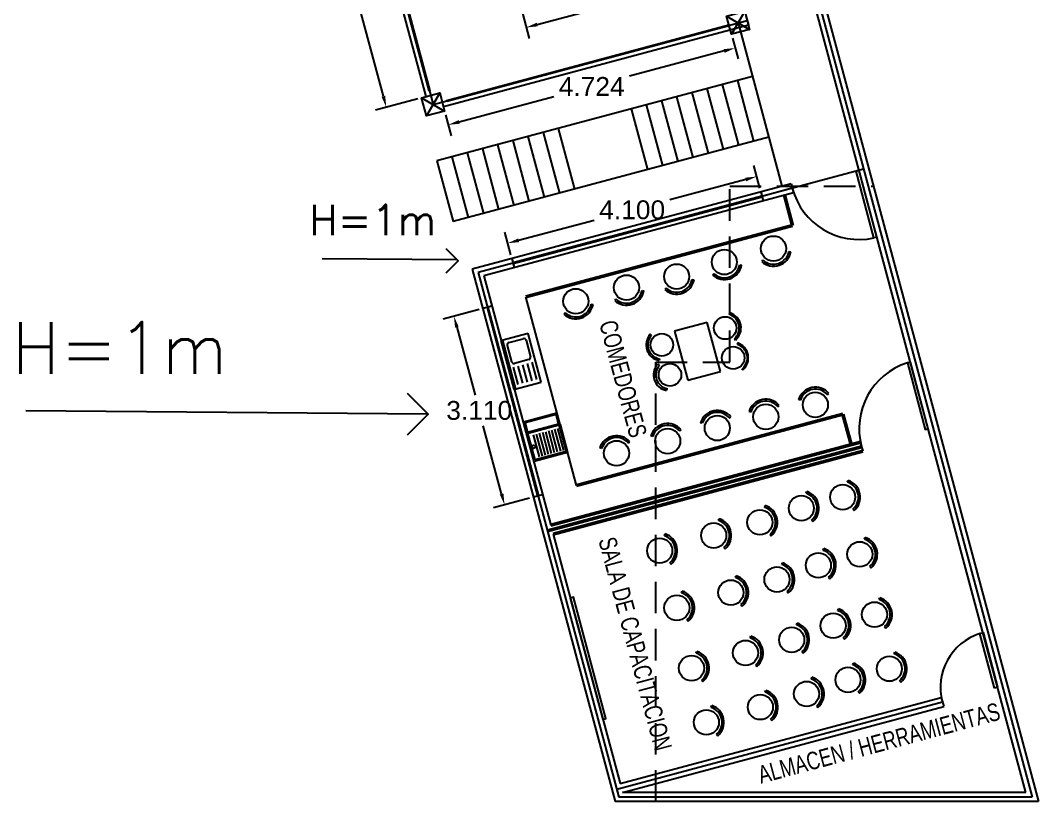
# Model space of a CAD drawing. Header units: millimetres. Extents: x 2348.9 to 2410.1, y 1655.7 to 1718.5.
# Drawn here: x 2382.58 to 2398.78, y 1655.75 to 1668.19 of the extents above; entities that cross this region are included whole.
import ezdxf

# ---------------------------------------------------------------- set-up
doc = ezdxf.new("R2010")
doc.units = ezdxf.units.MM
doc.linetypes.add('DASHED2', pattern=[0.375, 0.25, -0.125])
doc.layers.add('muros', color=5, linetype='Continuous', lineweight=50)
doc.styles.add('ARRAY BASE$0$STYLE1', font='swissc.ttf', dxfattribs={"width": 0.9})
doc.styles.get("Standard").update_dxf_attribs({"font": 'arial.ttf'})
doc.styles.add('TEXTOS', font='romans.shx')
doc.dimstyles.get("Standard").update_dxf_attribs({"dimtxt": 0.18, "dimasz": 0.18, "dimexe": 0.18, "dimexo": 0.0625, "dimgap": 0.09, "dimtad": 0, "dimtih": 1, "dimtoh": 1, "dimdec": 4, "dimzin": 0, "dimdsep": 46, "dimtxsty": 'Standard', "dimcen": 0.09, "dimadec": 0, "dimazin": 0, "dimtfac": 1, "dimtdec": 4, "dimtofl": 0, "dimtmove": 0, "dimatfit": 3, "dimfxl": 1, "dimtolj": 1, "dimtzin": 0, "dimarcsym": 0})

# ---------------------------------------------------------------- blocks, each defined once
blk = doc.blocks.new('*D42')
at = {"color": 0, "lineweight": -2, "transparency": 16777216}
for p, q in [((2387.591, 1671.815), (2386.917, 1671.634)), ((2387.138, 1671.507), (2387.68, 1669.485)), ((2388.352, 1666.977), (2387.81, 1668.999)), ((2388.898, 1666.937), (2388.224, 1666.757))]:
    blk.add_line(p, q, dxfattribs=at)
at = {"color": 0, "transparency": 16777216}
for points in [[(2387.167, 1671.515), (2387.109, 1671.499), (2387.091, 1671.681)], [(2388.381, 1666.985), (2388.323, 1666.969), (2388.398, 1666.803)]]:
    blk.add_solid(points, dxfattribs=at)
at = {"layer": 'Defpoints', "color": 0, "transparency": 16777216}
for p in [(2387.651, 1671.831), (2387.091, 1671.681), (2388.959, 1666.953)]:
    blk.add_point(p, dxfattribs=at)
at = {"color": 0, "transparency": 16777216, "insert": (2387.745, 1669.242), "char_height": 0.3, "attachment_point": 5}
blk.add_mtext('\\A1;5.050', dxfattribs=at)
blk = doc.blocks.new('*D43')
at = {"color": 0, "lineweight": -2, "transparency": 16777216}
for p, q in [((2393.905, 1667.903), (2393.994, 1667.571)), ((2393.773, 1667.699), (2392.267, 1667.295)), ((2389.558, 1666.569), (2391.064, 1666.973)), ((2389.342, 1666.681), (2389.431, 1666.349))]:
    blk.add_line(p, q, dxfattribs=at)
at = {"color": 0, "transparency": 16777216}
for points in [[(2393.766, 1667.728), (2393.781, 1667.67), (2393.947, 1667.745)], [(2389.551, 1666.598), (2389.566, 1666.54), (2389.384, 1666.523)]]:
    blk.add_solid(points, dxfattribs=at)
at = {"layer": 'Defpoints', "color": 0, "transparency": 16777216}
for p in [(2393.889, 1667.964), (2393.947, 1667.745), (2389.326, 1666.741)]:
    blk.add_point(p, dxfattribs=at)
at = {"color": 0, "transparency": 16777216, "insert": (2391.666, 1667.134), "char_height": 0.3, "attachment_point": 5}
blk.add_mtext('\\A1;4.724', dxfattribs=at)
blk = doc.blocks.new('*D48')
at = {"color": 0, "lineweight": -2, "transparency": 16777216}
for p, q in [((2394.339, 1665.516), (2394.243, 1665.873)), ((2394.116, 1665.652), (2392.911, 1665.329)), ((2390.503, 1664.684), (2391.708, 1665.007)), ((2390.378, 1664.455), (2390.283, 1664.812))]:
    blk.add_line(p, q, dxfattribs=at)
at = {"color": 0, "transparency": 16777216}
for points in [[(2394.108, 1665.681), (2394.124, 1665.623), (2394.29, 1665.699)], [(2390.496, 1664.713), (2390.511, 1664.655), (2390.33, 1664.638)]]:
    blk.add_solid(points, dxfattribs=at)
at = {"layer": 'Defpoints', "color": 0, "transparency": 16777216}
for p in [(2394.29, 1665.699), (2394.355, 1665.456), (2390.395, 1664.395)]:
    blk.add_point(p, dxfattribs=at)
at = {"color": 0, "transparency": 16777216, "insert": (2392.31, 1665.168), "char_height": 0.3, "attachment_point": 5}
blk.add_mtext('\\A1;4.100', dxfattribs=at)
blk = doc.blocks.new('*D49')
at = {"color": 0, "lineweight": -2, "transparency": 16777216}
for p, q in [((2389.875, 1663.583), (2389.301, 1663.429)), ((2389.521, 1663.302), (2389.812, 1662.217)), ((2390.233, 1660.646), (2389.942, 1661.73)), ((2390.679, 1660.579), (2390.105, 1660.425))]:
    blk.add_line(p, q, dxfattribs=at)
at = {"color": 0, "transparency": 16777216}
for points in [[(2389.55, 1663.309), (2389.492, 1663.294), (2389.474, 1663.475)], [(2390.262, 1660.653), (2390.204, 1660.638), (2390.279, 1660.472)]]:
    blk.add_solid(points, dxfattribs=at)
at = {"layer": 'Defpoints', "color": 0, "transparency": 16777216}
for p in [(2389.474, 1663.475), (2389.935, 1663.599), (2390.74, 1660.595)]:
    blk.add_point(p, dxfattribs=at)
at = {"color": 0, "transparency": 16777216, "insert": (2389.877, 1661.974), "char_height": 0.3, "attachment_point": 5}
blk.add_mtext('\\A1;3.110', dxfattribs=at)
blk = doc.blocks.new('*D50')
at = {"color": 0, "lineweight": -2, "transparency": 16777216}
for p, q in [((2393.505, 1669.09), (2393.613, 1668.687)), ((2393.393, 1668.815), (2392.693, 1668.627)), ((2390.564, 1668.302), (2390.672, 1667.899)), ((2390.799, 1668.12), (2391.499, 1668.307))]:
    blk.add_line(p, q, dxfattribs=at)
at = {"color": 0, "transparency": 16777216}
for points in [[(2393.385, 1668.844), (2393.401, 1668.786), (2393.567, 1668.861)], [(2390.792, 1668.149), (2390.807, 1668.091), (2390.625, 1668.073)]]:
    blk.add_solid(points, dxfattribs=at)
at = {"layer": 'Defpoints', "color": 0, "transparency": 16777216}
for p in [(2393.489, 1669.151), (2393.567, 1668.861), (2390.548, 1668.363)]:
    blk.add_point(p, dxfattribs=at)
at = {"color": 0, "transparency": 16777216, "insert": (2392.096, 1668.467), "char_height": 0.3, "attachment_point": 5}
blk.add_mtext('\\A1;3.045', dxfattribs=at)

msp = doc.modelspace()

# ---------------------------------------------------------------- linework, layer by layer
at = {"color": 5, "lineweight": 25}
msp.add_line((2384.9502, 1707.3162), (2398.7767, 1655.7466), dxfattribs=at)
at = {"color": 6, "ltscale": 2}
for p, q in [((2384.4705, 1684.2822), (2389.1422, 1666.8472)), ((2395.2759, 1668.4907), (2398.6712, 1655.8191)), ((2389.1422, 1666.8472), (2394.1397, 1668.1863)), ((2393.9948, 1668.1475), (2394.693, 1665.5466)), ((2394.2248, 1667.2939), (2389.202, 1665.9481)), ((2393.9833, 1667.2292), (2394.2421, 1666.2633)), ((2393.2589, 1667.0351), (2393.5177, 1666.0692)), ((2393.5003, 1667.0998), (2393.7592, 1666.1339)), ((2393.7418, 1667.1645), (2394.0006, 1666.1986)), ((2392.7759, 1666.9057), (2393.0347, 1665.9398)), ((2393.0174, 1666.9704), (2393.2762, 1666.0045)), ((2392.2929, 1666.7763), (2392.5517, 1665.8104)), ((2392.5344, 1666.841), (2392.7932, 1665.8751)), ((2390.8923, 1666.401), (2391.1512, 1665.4351)), ((2391.1338, 1666.4657), (2391.3926, 1665.4998)), ((2394.4836, 1666.328), (2389.4608, 1664.9822)), ((2390.4094, 1666.2716), (2390.6682, 1665.3057)), ((2390.6509, 1666.3363), (2390.9097, 1665.3704)), ((2389.6849, 1666.0775), (2389.9437, 1665.1116)), ((2389.9264, 1666.1422), (2390.1852, 1665.1763)), ((2390.1679, 1666.2069), (2390.4267, 1665.241)), ((2389.202, 1665.9481), (2389.4608, 1664.9822)), ((2389.4434, 1666.0128), (2389.7023, 1665.0469)), ((2397.0222, 1661.6833), (2396.9728, 1661.6701))]:
    msp.add_line(p, q, dxfattribs=at)
at = {"color": 4, "ltscale": 2}
for p, q in [((2387.7896, 1671.8682), (2389.0772, 1667.0627)), ((2387.8031, 1671.8718), (2389.0907, 1667.0664)), ((2389.3577, 1666.9122), (2393.8481, 1668.1154)), ((2389.3614, 1666.8987), (2393.8518, 1668.1019)), ((2390.4122, 1664.3292), (2394.3725, 1665.3904)), ((2390.4158, 1664.3157), (2394.3761, 1665.3768)), ((2390.0007, 1663.6164), (2390.8055, 1660.6128)), ((2390.0142, 1663.62), (2390.819, 1660.6164))]:
    msp.add_line(p, q, dxfattribs=at)
at = {"color": 5, "ltscale": 2}
for p, q in [((2397.0211, 1661.683), (2395.2034, 1668.4713)), ((2389.3065, 1666.8136), (2394.1591, 1668.1139)), ((2394.8379, 1665.5855), (2394.8767, 1665.4406)), ((2396.1443, 1665.5466), (2396.1443, 1665.5466)), ((2398.5741, 1655.8915), (2397.0211, 1661.683)), ((2395.9392, 1661.4707), (2395.978, 1661.3258))]:
    msp.add_line(p, q, dxfattribs=at)
at = {"color": 5}
for p, q in [((2394.1203, 1668.2587), (2394.1591, 1668.1139)), ((2394.8379, 1665.5855), (2389.7668, 1664.2267)), ((2394.8792, 1665.4412), (2389.9505, 1664.1206)), ((2389.7668, 1664.2267), (2392.039, 1655.7466)), ((2389.9505, 1664.1206), (2391.0141, 1660.1511)), ((2391.0529, 1660.0062), (2392.1166, 1656.0364)), ((2392.1166, 1656.0364), (2397.2276, 1657.4059)), ((2397.2276, 1657.4059), (2397.2664, 1657.261)), ((2392.1554, 1655.8915), (2397.2664, 1657.261)), ((2398.5741, 1655.8915), (2392.1554, 1655.8915)), ((2398.7379, 1655.8915), (2398.7378, 1655.8915)), ((2398.7767, 1655.7466), (2392.039, 1655.7466))]:
    msp.add_line(p, q, dxfattribs=at)
at = {"color": 6}
for p, q in [((2395.9922, 1665.8171), (2389.8586, 1664.1736)), ((2389.8586, 1664.1736), (2392.0972, 1655.8191)), ((2392.0636, 1655.9446), (2397.2469, 1657.3336)), ((2398.6712, 1655.8191), (2392.0972, 1655.8191))]:
    msp.add_line(p, q, dxfattribs=at)
for p, q in [((2395.8715, 1665.7848), (2395.9198, 1665.7977)), ((2394.8573, 1665.513), (2394.3743, 1665.3836)), ((2387.3756, 1664.3961), (2389.5208, 1664.3782)), ((2391.4233, 1660.7784), (2390.6185, 1663.782)), ((2382.6642, 1661.9751), (2389.0578, 1661.9214)), ((2397.8919, 1658.4378), (2398.1248, 1657.5686)), ((2398.1248, 1657.5686), (2398.0765, 1657.5556))]:
    msp.add_line(p, q)
at = {"color": 7, "ltscale": 2}
for p, q in [((2396.1562, 1664.7223), (2395.8715, 1665.7848)), ((2396.2045, 1664.7352), (2395.9198, 1665.7977)), ((2396.2045, 1664.7352), (2396.1562, 1664.7223)), ((2391.114, 1661.9329), (2390.5827, 1661.7906)), ((2391.0998, 1661.9084), (2390.6072, 1661.7764)), ((2391.1386, 1661.7636), (2391.0998, 1661.9084)), ((2391.1631, 1661.7494), (2391.114, 1661.9329)), ((2390.5827, 1661.7906), (2390.6319, 1661.6071)), ((2390.6072, 1661.7764), (2390.646, 1661.6316)), ((2390.6319, 1661.6071), (2391.1631, 1661.7494)), ((2390.646, 1661.6316), (2391.1386, 1661.7636)), ((2391.1728, 1661.3271), (2391.0794, 1661.6756)), ((2391.2211, 1661.34), (2391.1277, 1661.6886)), ((2391.1438, 1661.7442), (2391.2577, 1661.3192)), ((2391.1631, 1661.7494), (2391.2822, 1661.3051)), ((2391.2822, 1661.3051), (2391.1631, 1661.7494)), ((2390.7509, 1661.1627), (2390.6319, 1661.6071)), ((2390.7651, 1661.1872), (2390.6512, 1661.6122)), ((2390.8347, 1661.2365), (2390.7413, 1661.585)), ((2390.883, 1661.2495), (2390.7896, 1661.598)), ((2390.9313, 1661.2624), (2390.8379, 1661.6109)), ((2390.9796, 1661.2753), (2390.8862, 1661.6239)), ((2391.0279, 1661.2883), (2390.9345, 1661.6368)), ((2391.0762, 1661.3012), (2390.9828, 1661.6498)), ((2391.1245, 1661.3142), (2391.0311, 1661.6627)), ((2391.2822, 1661.3051), (2390.7509, 1661.1627)), ((2391.2577, 1661.3192), (2390.7651, 1661.1872)), ((2397.8436, 1658.4249), (2397.8919, 1658.4378)), ((2398.0765, 1657.5556), (2397.8436, 1658.4249))]:
    msp.add_line(p, q, dxfattribs=at)
at = {"color": 3}
for p, q in [((2394.3549, 1665.456), (2394.3937, 1665.3112)), ((2390.3946, 1664.3949), (2390.4334, 1664.25)), ((2390.0799, 1663.6376), (2389.935, 1663.5988)), ((2390.8847, 1660.634), (2390.7398, 1660.5952))]:
    msp.add_line(p, q, dxfattribs=at)
at = {"color": 7}
for p, q in [((2394.8047, 1664.5086), (2394.8343, 1664.5033)), ((2394.0222, 1664.2938), (2394.0517, 1664.2885)), ((2394.3905, 1664.3678), (2394.3703, 1664.3456)), ((2393.6079, 1664.1529), (2393.5878, 1664.1307)), ((2393.2642, 1664.0626), (2393.2938, 1664.0573)), ((2392.4665, 1663.8869), (2392.496, 1663.8816)), ((2392.85, 1663.9218), (2392.8298, 1663.8996)), ((2391.6588, 1663.6691), (2391.6884, 1663.6638)), ((2392.0523, 1663.746), (2392.0321, 1663.7238)), ((2391.2446, 1663.5283), (2391.2244, 1663.5061)), ((2393.859, 1663.502), (2393.8672, 1663.5276)), ((2393.5058, 1663.377), (2392.9856, 1663.2377)), ((2393.5058, 1663.377), (2392.9856, 1663.2377)), ((2393.7149, 1662.5968), (2393.5058, 1663.377)), ((2393.7149, 1662.5968), (2393.5058, 1663.377)), ((2392.6173, 1663.1693), (2392.5974, 1663.1874)), ((2392.9856, 1663.2377), (2393.1947, 1662.4574)), ((2392.9856, 1663.2377), (2393.1947, 1662.4574)), ((2393.9354, 1663.1168), (2393.9528, 1663.0962)), ((2393.9868, 1663.0252), (2393.995, 1663.0508)), ((2392.7451, 1662.6925), (2392.7251, 1662.7106)), ((2392.7437, 1662.7974), (2392.739, 1662.7709)), ((2393.1947, 1662.4574), (2393.7149, 1662.5968)), ((2393.1947, 1662.4574), (2393.7149, 1662.5968)), ((2394.0518, 1662.64), (2394.0692, 1662.6194)), ((2392.8601, 1662.3207), (2392.8553, 1662.2942)), ((2395.4163, 1662.2262), (2395.4392, 1662.2456)), ((2394.6274, 1662.0352), (2394.6503, 1662.0546)), ((2394.9871, 1662.1411), (2394.9586, 1662.1502)), ((2393.8554, 1661.8564), (2393.8783, 1661.8758)), ((2394.1982, 1661.9501), (2394.1696, 1661.9592)), ((2393.4262, 1661.7713), (2393.3976, 1661.7804)), ((2392.6372, 1661.563), (2392.6086, 1661.5721)), ((2393.0664, 1661.6481), (2393.0893, 1661.6675)), ((2391.8232, 1661.3691), (2391.7946, 1661.3782)), ((2392.2523, 1661.4542), (2392.2753, 1661.4736)), ((2395.7353, 1660.8334), (2395.7445, 1660.8619)), ((2395.0773, 1660.6571), (2395.0864, 1660.6856)), ((2394.4182, 1660.4319), (2394.4273, 1660.4604)), ((2395.8205, 1660.4042), (2395.8398, 1660.3813)), ((2393.6837, 1660.2229), (2393.6929, 1660.2515)), ((2395.1625, 1660.2279), (2395.1818, 1660.205)), ((2392.8245, 1659.9805), (2392.8337, 1660.0091)), ((2394.5033, 1660.0027), (2394.5227, 1659.9798)), ((2396.0072, 1659.9237), (2396.0163, 1659.9523)), ((2393.7689, 1659.7937), (2393.7882, 1659.7708)), ((2395.3492, 1659.7474), (2395.3583, 1659.776)), ((2392.9097, 1659.5514), (2392.929, 1659.5284)), ((2394.69, 1659.5222), (2394.6991, 1659.5508)), ((2396.0923, 1659.4946), (2396.1117, 1659.4716)), ((2393.9556, 1659.3133), (2393.9647, 1659.3418)), ((2395.4343, 1659.3182), (2395.4537, 1659.2953)), ((2393.0964, 1659.0709), (2393.1055, 1659.0995)), ((2394.7752, 1659.093), (2394.7945, 1659.0701)), ((2396.2415, 1658.9629), (2396.2506, 1658.9915)), ((2394.0408, 1658.8841), (2394.0601, 1658.8612)), ((2395.5835, 1658.7866), (2395.5926, 1658.8152)), ((2393.1816, 1658.6417), (2393.2009, 1658.6188)), ((2394.9243, 1658.5614), (2394.9335, 1658.59)), ((2396.3266, 1658.5338), (2396.346, 1658.5108)), ((2394.1899, 1658.3525), (2394.1991, 1658.3811)), ((2395.6686, 1658.3575), (2395.688, 1658.3345)), ((2393.3307, 1658.1101), (2393.3398, 1658.1387)), ((2395.0095, 1658.1323), (2395.0288, 1658.1093)), ((2396.4778, 1658.1007), (2396.4869, 1658.1293)), ((2395.8197, 1657.9244), (2395.8289, 1657.953)), ((2394.2751, 1657.9233), (2394.2944, 1657.9004)), ((2393.4159, 1657.6809), (2393.4352, 1657.658)), ((2395.1606, 1657.6992), (2395.1697, 1657.7278)), ((2396.5629, 1657.6716), (2396.5822, 1657.6486)), ((2394.4262, 1657.4903), (2394.4353, 1657.5188)), ((2395.9049, 1657.4952), (2395.9242, 1657.4723)), ((2393.567, 1657.2479), (2393.5761, 1657.2765)), ((2395.2457, 1657.27), (2395.2651, 1657.2471)), ((2394.5113, 1657.0611), (2394.5307, 1657.0382)), ((2393.6521, 1656.8187), (2393.6715, 1656.7958))]:
    msp.add_line(p, q, dxfattribs=at)
at = {"color": 7, "linetype": 'Continuous'}
for p, q in [((2390.6569, 1663.1995), (2390.2354, 1663.0865)), ((2390.864, 1662.4267), (2390.6569, 1663.1995)), ((2390.3218, 1663.0112), (2390.3918, 1662.7498)), ((2390.3475, 1663.0557), (2390.5776, 1663.1174)), ((2390.6221, 1663.0917), (2390.6922, 1662.8303)), ((2390.4181, 1662.663), (2390.492, 1662.3873)), ((2390.6665, 1662.7857), (2390.4364, 1662.7241)), ((2390.4925, 1662.6829), (2390.5663, 1662.4072)), ((2390.5669, 1662.7028), (2390.6407, 1662.4271)), ((2390.6412, 1662.7228), (2390.7151, 1662.4471)), ((2390.7156, 1662.7427), (2390.7895, 1662.467)), ((2390.4425, 1662.3138), (2390.864, 1662.4267))]:
    msp.add_line(p, q, dxfattribs=at)
at = {"color": 5, "ltscale": 2}
msp.add_lwpolyline([(2389.031, 1666.9727), (2387.7239, 1671.8506)], dxfattribs=at)
at = {"color": 1}
for points in [[(2394.1009, 1668.3312), (2394.1786, 1668.0414), (2393.8888, 1667.9638), (2393.8111, 1668.2535), (2394.1009, 1668.3312), (2393.8888, 1667.9638), (2393.8111, 1668.2535), (2394.1786, 1668.0414)], [(2389.2483, 1667.0309), (2389.3259, 1666.7412), (2389.0362, 1666.6635), (2388.9585, 1666.9533), (2389.2483, 1667.0309), (2389.0362, 1666.6635), (2388.9585, 1666.9533), (2389.3259, 1666.7412)]]:
    msp.add_lwpolyline(points, dxfattribs=at)
at = {"color": 1, "linetype": 'DASHED2', "ltscale": 2}
msp.add_lwpolyline([(2392.6867, 1655.7466), (2392.6867, 1662.7466), (2393.8619, 1662.7466), (2393.8619, 1665.5466), (2396.1443, 1665.5466)], dxfattribs=at)
for points in [[(2389.3428, 1664.5561), (2389.54, 1664.3589), (2389.3428, 1664.1618)], [(2388.7292, 1662.2501), (2389.0645, 1661.9147), (2388.7292, 1661.5793)]]:
    msp.add_lwpolyline(points)
at = {"color": 7, "ltscale": 2}
for points in [[(2397.0211, 1661.683), (2396.7364, 1662.7455), (2396.6881, 1662.7326), (2396.9728, 1661.6701)], [(2391.3259, 1658.9872), (2391.8436, 1657.0554), (2391.8919, 1657.0683), (2391.3742, 1659.0002)]]:
    msp.add_lwpolyline(points, close=True, dxfattribs=at)
at = {"color": 7}
for centre, radius in [((2394.5587, 1664.5527), 0.2), ((2393.7761, 1664.3379), 0.2), ((2393.0182, 1664.1068), 0.2), ((2392.2204, 1663.931), 0.2), ((2391.4128, 1663.7132), 0.2), ((2393.7907, 1663.2882), 0.1795), ((2392.7833, 1663.0183), 0.1795), ((2393.9185, 1662.8114), 0.1795), ((2392.9111, 1662.5415), 0.1795), ((2395.2253, 1662.065), 0.2), ((2394.4363, 1661.874), 0.2), ((2393.6643, 1661.6952), 0.2), ((2392.8753, 1661.4869), 0.2), ((2392.0613, 1661.2929), 0.2), ((2395.6592, 1660.5952), 0.2), ((2395.0012, 1660.4189), 0.2), ((2394.342, 1660.1937), 0.2), ((2393.6076, 1659.9848), 0.2), ((2392.7484, 1659.7424), 0.2), ((2395.9311, 1659.6856), 0.2), ((2395.2731, 1659.5093), 0.2), ((2394.6139, 1659.2841), 0.2), ((2393.8795, 1659.0751), 0.2), ((2393.0203, 1658.8327), 0.2), ((2396.1654, 1658.7248), 0.2), ((2395.5074, 1658.5485), 0.2), ((2394.8482, 1658.3233), 0.2), ((2394.1138, 1658.1143), 0.2), ((2393.2546, 1657.872), 0.2), ((2396.4016, 1657.8626), 0.2), ((2395.7436, 1657.6863), 0.2), ((2395.0845, 1657.4611), 0.2), ((2394.3501, 1657.2521), 0.2), ((2393.4909, 1657.0097), 0.2)]:
    msp.add_circle(centre, radius, dxfattribs=at)
at = {"color": 7, "ltscale": 2}
msp.add_circle((2390.7414, 1661.3983), 0.0265, dxfattribs=at)
for centre, radius, start, end in [((2395.9209, 1665.798), 1.1012, 195, 282.33556), ((2397.0222, 1661.6833), 1.1012, 107.66444, 195), ((2398.1169, 1657.5667), 0.9006, 107.66444, 195)]:
    msp.add_arc(centre, radius, start, end, dxfattribs=at)
at = {"color": 7}
for centre, radius, start, end in [((2394.5587, 1664.5527), 0.28, 227.7251, 349.83147), ((2394.5587, 1664.5527), 0.25, 227.7251, 349.83147), ((2393.7761, 1664.3379), 0.28, 227.7251, 349.83147), ((2393.7761, 1664.3379), 0.25, 227.7251, 349.83147), ((2393.0182, 1664.1068), 0.28, 227.7251, 349.83147), ((2393.0182, 1664.1068), 0.25, 227.7251, 349.83147), ((2392.2204, 1663.931), 0.28, 227.7251, 349.83147), ((2392.2204, 1663.931), 0.25, 227.7251, 349.83147), ((2391.4128, 1663.7132), 0.28, 227.7251, 349.83147), ((2391.4128, 1663.7132), 0.25, 227.7251, 349.83147), ((2393.7907, 1663.2882), 0.2244, 310.16853, 72.2749), ((2393.7907, 1663.2882), 0.2513, 310.16853, 72.2749), ((2392.7833, 1663.0183), 0.2513, 137.7251, 259.83147), ((2392.7833, 1663.0183), 0.2244, 137.7251, 259.83147), ((2393.9071, 1662.8114), 0.2513, 310.16853, 72.2749), ((2393.9185, 1662.8114), 0.2244, 310.16853, 72.2749), ((2392.8997, 1662.5415), 0.2513, 137.7251, 259.83147), ((2392.9111, 1662.5415), 0.2244, 137.7251, 259.83147), ((2395.2253, 1662.065), 0.28, 40.16853, 162.2749), ((2395.2253, 1662.065), 0.25, 40.16853, 162.2749), ((2394.4363, 1661.874), 0.28, 40.16853, 162.2749), ((2394.4363, 1661.874), 0.25, 40.16853, 162.2749), ((2393.6643, 1661.6952), 0.28, 40.16853, 162.2749), ((2393.6643, 1661.6952), 0.25, 40.16853, 162.2749), ((2392.8753, 1661.4869), 0.28, 40.16853, 162.2749), ((2392.8753, 1661.4869), 0.25, 40.16853, 162.2749), ((2392.0613, 1661.2929), 0.28, 40.16853, 162.2749), ((2392.0613, 1661.2929), 0.25, 40.16853, 162.2749), ((2395.6592, 1660.5952), 0.25, 310.16853, 72.2749), ((2395.6592, 1660.5952), 0.28, 310.16853, 72.2749), ((2395.0012, 1660.4189), 0.25, 310.16853, 72.2749), ((2395.0012, 1660.4189), 0.28, 310.16853, 72.2749), ((2394.342, 1660.1937), 0.25, 310.16853, 72.2749), ((2394.342, 1660.1937), 0.28, 310.16853, 72.2749), ((2393.6076, 1659.9848), 0.25, 310.16853, 72.2749), ((2393.6076, 1659.9848), 0.28, 310.16853, 72.2749), ((2392.7484, 1659.7424), 0.25, 310.16853, 72.2749), ((2392.7484, 1659.7424), 0.28, 310.16853, 72.2749), ((2395.9311, 1659.6856), 0.25, 310.16853, 72.2749), ((2395.9311, 1659.6856), 0.28, 310.16853, 72.2749), ((2395.2731, 1659.5093), 0.25, 310.16853, 72.2749), ((2395.2731, 1659.5093), 0.28, 310.16853, 72.2749), ((2394.6139, 1659.2841), 0.25, 310.16853, 72.2749), ((2394.6139, 1659.2841), 0.28, 310.16853, 72.2749), ((2393.8795, 1659.0751), 0.25, 310.16853, 72.2749), ((2393.8795, 1659.0751), 0.28, 310.16853, 72.2749), ((2393.0203, 1658.8327), 0.28, 310.16853, 72.2749), ((2393.0203, 1658.8327), 0.25, 310.16853, 72.2749), ((2396.1654, 1658.7248), 0.25, 310.16853, 72.2749), ((2396.1654, 1658.7248), 0.28, 310.16853, 72.2749), ((2395.5074, 1658.5485), 0.25, 310.16853, 72.2749), ((2395.5074, 1658.5485), 0.28, 310.16853, 72.2749), ((2394.8482, 1658.3233), 0.25, 310.16853, 72.2749), ((2394.8482, 1658.3233), 0.28, 310.16853, 72.2749), ((2394.1138, 1658.1143), 0.25, 310.16853, 72.2749), ((2394.1138, 1658.1143), 0.28, 310.16853, 72.2749), ((2393.2546, 1657.872), 0.25, 310.16853, 72.2749), ((2393.2546, 1657.872), 0.28, 310.16853, 72.2749), ((2396.4016, 1657.8626), 0.28, 310.16853, 72.2749), ((2395.7436, 1657.6863), 0.28, 310.16853, 72.2749), ((2396.4016, 1657.8626), 0.25, 310.16853, 72.2749), ((2395.7436, 1657.6863), 0.25, 310.16853, 72.2749), ((2395.0845, 1657.4611), 0.25, 310.16853, 72.2749), ((2395.0845, 1657.4611), 0.28, 310.16853, 72.2749), ((2394.3501, 1657.2521), 0.25, 310.16853, 72.2749), ((2394.3501, 1657.2521), 0.28, 310.16853, 72.2749), ((2393.4909, 1657.0097), 0.25, 310.16853, 72.2749), ((2393.4909, 1657.0097), 0.28, 310.16853, 72.2749)]:
    msp.add_arc(centre, radius, start, end, dxfattribs=at)
at = {"color": 7, "linetype": 'Continuous'}
for centre, start, end in [((2390.3569, 1663.0206), 104.99993, 194.99992), ((2390.587, 1663.0823), 14.99995, 104.99993), ((2390.657, 1662.8209), 284.99999, 14.99995), ((2390.427, 1662.7592), 195, 284.99999)]:
    msp.add_arc(centre, 0.0364, start, end, dxfattribs=at)
at = {"layer": 'muros', "color": 7}
for p, q in [((2394.7318, 1665.4017), (2394.8608, 1664.9187)), ((2394.8608, 1664.9187), (2390.6185, 1663.782)), ((2390.2354, 1663.0865), (2390.4425, 1662.3138)), ((2395.6628, 1661.9143), (2391.4233, 1660.7784)), ((2395.7922, 1661.4313), (2395.6628, 1661.9143))]:
    msp.add_line(p, q, dxfattribs=at)
at = {"layer": 'muros', "color": 5}
for p, q in [((2397.0028, 1661.7557), (2397.0017, 1661.7554)), ((2395.9416, 1661.4714), (2391.0141, 1660.1511)), ((2395.978, 1661.3258), (2391.0529, 1660.0062))]:
    msp.add_line(p, q, dxfattribs=at)
at = {"layer": 'muros', "color": 6}
msp.add_line((2395.9586, 1661.3983), (2390.9611, 1660.0592), dxfattribs=at)

# ---------------------------------------------------------------- texts
at = {"attachment_point": 1, "style": 'TEXTOS'}
for width, gutter_width, insert, char_height in [(75.362989, 2.4104, (2387.1717, 1665.2491), 0.48208), (128.215114, 4.1008, (2382.4358, 1663.3809), 0.82017)]:
    msp.add_mtext_dynamic_manual_height_columns('H=1m', width=width, gutter_width=gutter_width, heights=[0], dxfattribs=dict(at, insert=insert, char_height=char_height))
at = {"style": 'ARRAY BASE$0$STYLE1'}
for s, width, heights, insert, char_height, attachment_point, rotation in [('COMEDORES', 0.282678, [0], (2392.0557, 1663.4379), 0.28268, 1, 285), ('SALA DE CAPACITACION', 3.613725, [0.4993], (2392.9482, 1656.607), 0.282678, 3, 285), ('ALMACEN / HERRAMIENTAS', 4.09627, [0.251], (2394.2839, 1656.3036), 0.282678, 1, 15)]:
    msp.add_mtext_dynamic_manual_height_columns(s, width=width, gutter_width=1.4134, heights=heights, dxfattribs=dict(at, insert=insert, char_height=char_height, attachment_point=attachment_point, rotation=rotation))

# ---------------------------------------------------------------- dimensions: what is measured, and where the dimension line sits
at = {"color": 32, "true_color": 0xcd6928}
for p1, p2, distance, picture, middle in [((2388.9585, 1666.9533), (2387.6515, 1671.8312), 0.5801, '*D42', (2387.7447, 1669.2421)), ((2390.5479, 1668.3627), (2393.4893, 1669.1508), -0.2997, '*D50', (2392.0962, 1668.4672)), ((2389.3259, 1666.7412), (2393.8888, 1667.9638), -0.2261, '*D43', (2391.6659, 1667.1341)), ((2390.3946, 1664.3949), (2394.3549, 1665.456), 0.2513, '*D48', (2392.3097, 1665.1682)), ((2390.7398, 1660.5952), (2389.935, 1663.5988), 0.4769, '*D49', (2389.8768, 1661.9736))]:
    dim = msp.add_aligned_dim(p1=p1, p2=p2, distance=distance, dimstyle='Standard', override={"dimtxt": 0.3, "dimdec": 3}, dxfattribs=at)
    dim.commit()
    dim.dimension.update_dxf_attribs({"geometry": picture, "text_midpoint": middle})

doc.saveas('drawing.dxf')
